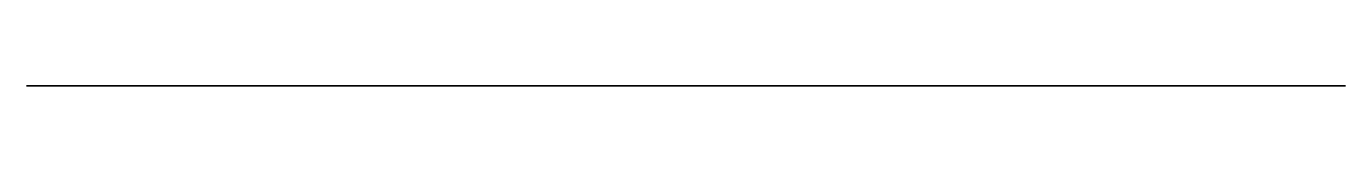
# Model space of a CAD drawing. Header units: millimetres. Extents: x -31.3 to -12.6, y 0 to 0.
import ezdxf

# ---------------------------------------------------------------- set-up
doc = ezdxf.new("R2010")
doc.units = ezdxf.units.MM
doc.layers.get('0').update_dxf_attribs({"color": 194, "true_color": 0x551cb1})

msp = doc.modelspace()

# ---------------------------------------------------------------- linework, layer by layer
at = {"color": 251, "true_color": 0x565656}
msp.add_polyline3d([(-20.65, 0, 107.571), (-21.979, 0, 108.742), (-22.627, 0, 109.349), (-23.25, 0, 109.976), (-23.838, 0, 110.626), (-24.383, 0, 111.303), (-24.636, 0, 111.653), (-24.875, 0, 112.011), (-25.097, 0, 112.379), (-25.303, 0, 112.755), (-25.493, 0, 113.143), (-25.668, 0, 113.539), (-25.827, 0, 113.941), (-25.973, 0, 114.35), (-26.223, 0, 115.185), (-26.421, 0, 116.037), (-26.573, 0, 116.903), (-26.681, 0, 117.778), (-26.75, 0, 118.657), (-26.785, 0, 119.535), (-31.254, 0, 119.535), (-31.246, 0, 20.5), (-12.575, 0, 20.5), (-12.575, 0, 89.555), (-21.394, 0, 89.555), (-21.394, 0, 91.664), (-21.045, 0, 91.772), (-20.701, 0, 91.896), (-20.365, 0, 92.034), (-20.037, 0, 92.187), (-19.716, 0, 92.354), (-19.403, 0, 92.535), (-19.099, 0, 92.73), (-18.804, 0, 92.938), (-18.518, 0, 93.159), (-18.243, 0, 93.393), (-17.978, 0, 93.638), (-17.724, 0, 93.896), (-17.481, 0, 94.166), (-17.25, 0, 94.446), (-17.032, 0, 94.738), (-16.826, 0, 95.041), (-16.634, 0, 95.352), (-16.456, 0, 95.671), (-16.294, 0, 95.997), (-16.147, 0, 96.33), (-16.015, 0, 96.668), (-15.899, 0, 97.011), (-15.798, 0, 97.359), (-15.713, 0, 97.711), (-15.644, 0, 98.066), (-15.59, 0, 98.424), (-15.552, 0, 98.785), (-15.531, 0, 99.147), (-15.525, 0, 99.511), (-15.536, 0, 99.875), (-15.563, 0, 100.239), (-15.607, 0, 100.602), (-15.662, 0, 100.936), (-15.733, 0, 101.266), (-15.819, 0, 101.592), (-15.919, 0, 101.914), (-16.033, 0, 102.23), (-16.161, 0, 102.542), (-16.301, 0, 102.849), (-16.454, 0, 103.15), (-16.62, 0, 103.445), (-16.797, 0, 103.733), (-16.986, 0, 104.016), (-17.185, 0, 104.291), (-17.395, 0, 104.56), (-17.615, 0, 104.821), (-17.845, 0, 105.074), (-18.084, 0, 105.319), (-18.7, 0, 105.9), (-19.344, 0, 106.462)], close=True, dxfattribs=at)

doc.saveas('drawing.dxf')
